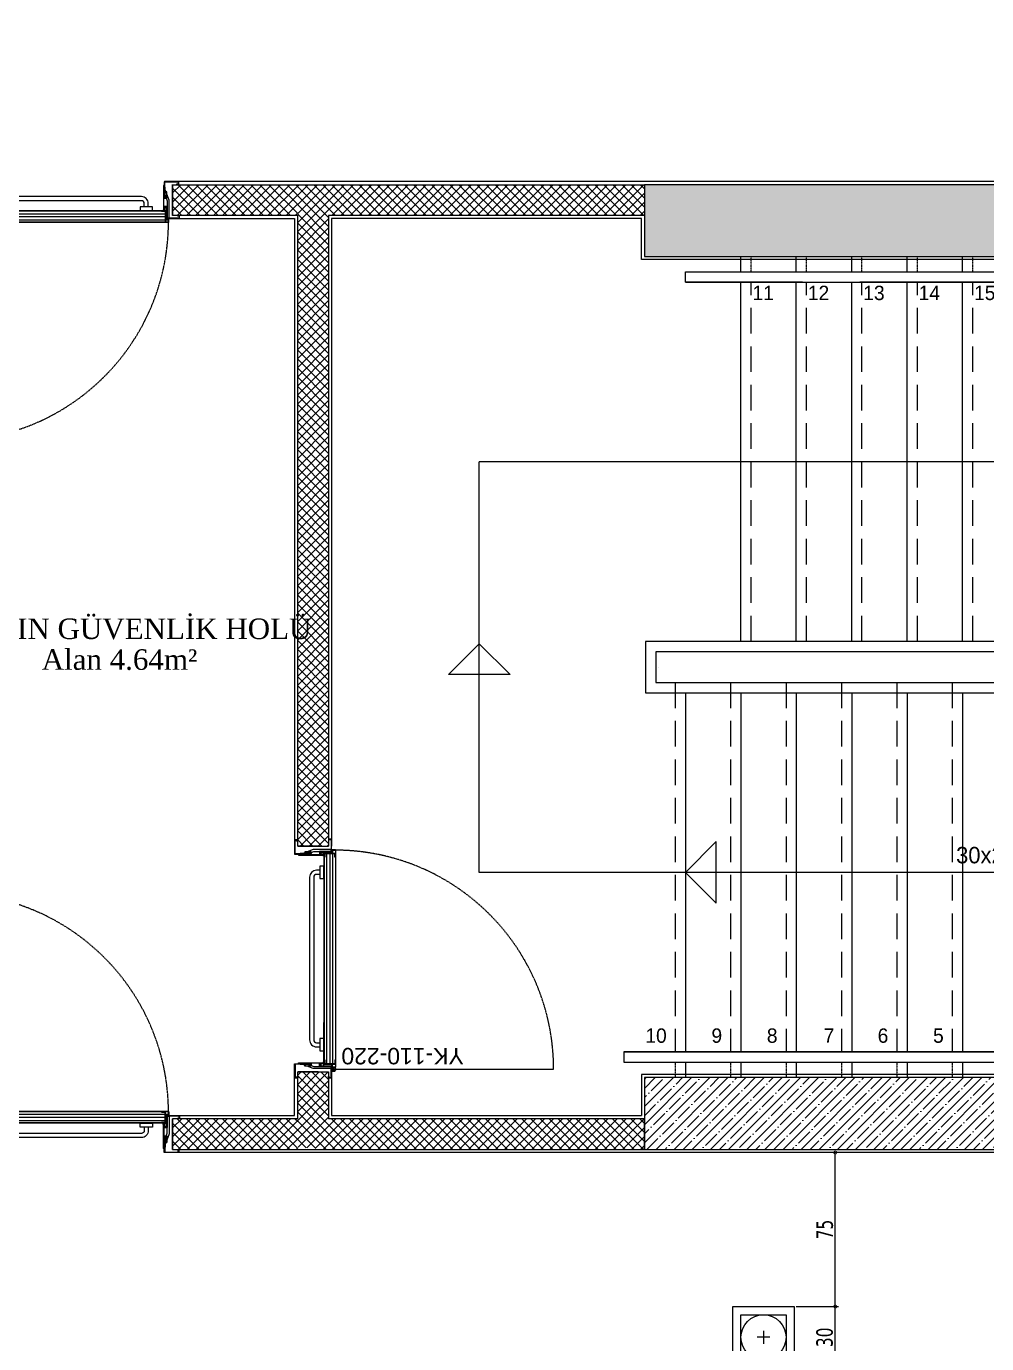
# Model space of a CAD drawing. Header units: millimetres. Extents: x -29311 to -3405, y 28913 to 42880.
# Drawn here: x -7176 to -6708, y 35342 to 35983 of the extents above; entities that cross this region are included whole.
import ezdxf
from ezdxf.enums import TextEntityAlignment as Align

# ---------------------------------------------------------------- set-up
doc = ezdxf.new("R2010")
doc.units = ezdxf.units.MM
doc.linetypes.add('HIDDEN', pattern=[0.375, 0.25, -0.125])
doc.linetypes.add('HIDDEN2', pattern=[0.1875, 0.125, -0.0625])
for name, color, linetype in [('1.2 mm sac', 7, 'Continuous'), ('A-BA', 1, 'Continuous'), ('A-DUVAR', 53, 'Continuous'), ('A-DUVAR-ALCIPAN', 9, 'Continuous'), ('A-DUVAR-TARAMA', 251, 'Continuous'), ('A-KAPI', 214, 'Continuous'), ('A-KAPI-AKSESUAR', 206, 'Continuous'), ('A-KAPI-METAL', 84, 'Continuous'), ('A-KAPI-PROFIL', 206, 'Continuous'), ('A-KORKULUK-KUPESTE', 206, 'Continuous'), ('A-MERDIVEN', 125, 'Continuous'), ('A-MK-SUZGEC', 126, 'Continuous'), ('A-SIVA-IC', 97, 'Continuous'), ('A-YALITIM-ISI', 251, 'BATTING'), ('A-YAZI', 136, 'Continuous'), ('level', 10, 'Continuous'), ('stair', 3, 'Continuous'), ('symbol', 8, 'Continuous'), ('trace_down', 8, 'HIDDEN2'), ('yazı2', 9, 'Continuous')]:
    doc.layers.add(name, color=color, linetype=linetype)
doc.layers.add('tarama-betonarme', color=252, linetype='Continuous', lineweight=13)
doc.layers.add('TES_SU', color=150, linetype='Continuous', lineweight=25)
doc.styles.add('Dimension Text', font='tahoma.ttf', dxfattribs={"width": 0.8})
doc.styles.add('HA_SMART', font='')
doc.styles.get("Standard").update_dxf_attribs({"font": 'arial.ttf'})
doc.styles.add('YAZ', font='times.ttf', dxfattribs={"height": 0.12})
doc.styles.get('HA_SMART').set_extended_font_data('Sakkal Majalla')
doc.linetypes.add('BATTING', pattern='A,0.00254,-2.54,[134,ltypeshp.shx,S=2.54,R=0,X=-2.54,Y=0],-5.08,[134,ltypeshp.shx,S=2.54,R=180,X=2.54,Y=0],-2.54', length=10.16254)
doc.dimstyles.new('AYG-OLCU 1 to 2', dxfattribs={"dimtxt": 4, "dimasz": 3, "dimexe": 1.5, "dimexo": 1, "dimgap": 1, "dimtad": 1, "dimdec": 0, "dimdsep": 46, "dimtxsty": 'Dimension Text', "dimblk": 'DOTSMALL', "dimcen": 0, "dimclrd": 256, "dimclre": 256, "dimclrt": 256, "dimadec": 0, "dimazin": 0, "dimtfac": 1, "dimtdec": 0, "dimtofl": 0, "dimtmove": 1, "dimatfit": 3, "dimfxl": 1, "dimarcsym": 0})
pattern_1 = [(45, (-57572.966, 50245.5134), (-4.4194174, 4.4194174), []), (45, (-57568.547, 50245.5134), (-4.4194174, 4.4194174), [7.8125, -1.5625, 0, -1.5625])]
pattern_2 = [(45, (-57572.9662, 54447.043), (-2.2097087, 2.2097087), []), (135, (-57572.9662, 54447.043), (-2.2097087, -2.2097087), [])]

# ---------------------------------------------------------------- blocks, each defined once
blk = doc.blocks.new('KAPIYANGIN')
at = {"color": 8, "linetype": 'HIDDEN'}
blk.add_lwpolyline([(85085.65, 20208.57), (85192.35, 20208.57, 0.411438), (85086.66, 20315.27, 0.002371), (85085.65, 20315.28)], format="xyb", dxfattribs=at)
for radius in [1, 0.5, 0.4]:
    blk.add_circle((85085.12, 20208.45), radius)
at = {"linetype": 'ByBlock', "ltscale": 12}
blk.add_arc((85080.61, 20211.14), 0.0345, 188.58359, 255.41337, dxfattribs=at)
at = {"layer": '1.2 mm sac', "color": 0}
blk.add_line((85084.38, 20211.1), (85080.6, 20211.1), dxfattribs=at)
at = {"layer": 'A-DUVAR'}
for points in [[(85077.62, 20317.25), (85067.62, 20317.25)], [(85077.62, 20207.25), (85067.62, 20207.25)]]:
    blk.add_lwpolyline(points, dxfattribs=at)
at = {"layer": 'A-DUVAR-ALCIPAN', "linetype": 'ByBlock', "ltscale": 12}
for p, q in [((85081.77, 20211.3), (85081.77, 20313.6)), ((85084.77, 20211.3), (85084.77, 20315.3))]:
    blk.add_line(p, q, dxfattribs=at)
at = {"layer": 'A-KAPI-AKSESUAR', "ltscale": 12}
for points in [[(85078.42, 20305.45), (85076.82, 20305.45, 0.414214), (85073.42, 20302.05), (85073.42, 20222.85, 0.414214), (85076.82, 20219.45), (85078.42, 20219.45)], [(85078.42, 20303.45), (85076.82, 20303.45, 0.414214), (85075.42, 20302.05), (85075.42, 20222.85, 0.414214), (85076.82, 20221.45), (85078.42, 20221.45)]]:
    blk.add_lwpolyline(points, format="xyb", dxfattribs=at)
for points in [[(85080.42, 20301.45), (85080.42, 20307.45), (85078.42, 20307.45), (85078.42, 20301.45)], [(85080.42, 20217.45), (85080.42, 20223.45), (85078.42, 20223.45), (85078.42, 20217.45)]]:
    blk.add_lwpolyline(points, close=True, dxfattribs=at)
at = {"layer": 'A-KAPI-METAL'}
for p, q in [((85080.42, 20313.87), (85080.42, 20215.81)), ((85084.35, 20313.95), (85080.5, 20313.95)), ((85080.57, 20313.8), (85085.97, 20313.8)), ((85080.57, 20313.8), (85080.57, 20311.8)), ((85080.57, 20313.8), (85080.57, 20213.1)), ((85080.77, 20311.8), (85080.57, 20311.8)), ((85080.77, 20313.6), (85085.77, 20313.6)), ((85080.77, 20313.6), (85080.77, 20311.8)), ((85084.22, 20315.37), (85084.22, 20314.01)), ((85084.22, 20314.01), (85084.37, 20314.01)), ((85086.04, 20315.45), (85084.3, 20315.45)), ((85084.37, 20313.99), (85084.37, 20315.3)), ((85085.97, 20315.3), (85084.37, 20315.3)), ((85084.37, 20315.26), (85084.52, 20315.26)), ((85084.52, 20315.26), (85084.52, 20313.89)), ((85084.77, 20315.3), (85085.97, 20315.3)), ((85085.77, 20311.8), (85085.77, 20313.6)), ((85085.97, 20311.8), (85085.77, 20311.8)), ((85085.97, 20315.3), (85085.97, 20209.6)), ((85085.97, 20313.8), (85085.97, 20311.8)), ((85086.12, 20315.37), (85086.12, 20209.53)), ((85080.42, 20211.03), (85080.42, 20231.28)), ((85084.35, 20210.95), (85080.5, 20210.95)), ((85080.57, 20213.1), (85080.77, 20213.1)), ((85080.57, 20211.1), (85080.57, 20213.1)), ((85080.57, 20211.1), (85085.97, 20211.1)), ((85080.77, 20213.1), (85080.77, 20211.3)), ((85080.77, 20211.3), (85085.77, 20211.3)), ((85084.22, 20209.53), (85084.22, 20210.89)), ((85084.22, 20210.89), (85084.37, 20210.89)), ((85086.04, 20209.45), (85084.3, 20209.45)), ((85084.37, 20210.91), (85084.37, 20209.6)), ((85084.37, 20209.65), (85084.52, 20209.65)), ((85085.97, 20209.6), (85084.37, 20209.6)), ((85084.52, 20209.65), (85084.52, 20211.01)), ((85085.97, 20209.6), (85084.77, 20209.6)), ((85085.77, 20213.1), (85085.97, 20213.1)), ((85085.77, 20213.1), (85085.77, 20211.3)), ((85085.97, 20211.1), (85085.97, 20213.1))]:
    blk.add_line(p, q, dxfattribs=at)
for points in [[(85066.12, 20320.15), (85066.12, 20313.35, 0.414214), (85066.22, 20313.25), (85074.22, 20313.25), (85074.22, 20313.45), (85066.37, 20313.45, -0.414214), (85066.32, 20313.5), (85066.32, 20320, -0.414214), (85066.37, 20320.05), (85067.37, 20320.05, -0.414214), (85067.42, 20320), (85067.42, 20319.25), (85067.62, 20319.25), (85067.62, 20320.15, 0.414214), (85067.52, 20320.25), (85066.22, 20320.25, 0.414214)], [(85082.72, 20320.65, 0.414214), (85082.62, 20320.55), (85082.62, 20319.65), (85082.82, 20319.65), (85082.82, 20320.4, -0.414214), (85082.87, 20320.45), (85083.87, 20320.45, -0.414214), (85083.92, 20320.4), (85083.92, 20314.6, -0.414214), (85083.87, 20314.55), (85078.32, 20314.55, 0.414214), (85078.22, 20314.43), (85078.22, 20313.15, 0.414154), (85078.32, 20313.05), (85079.87, 20313.05), (85069.61, 20313.05), (85068.2, 20313.05), (85069.61, 20313.05), (85069.61, 20313.25), (85068.2, 20313.25, 1), (85068.2, 20312.85), (85079.9, 20312.85, 0.938583), (85079.87, 20313.25), (85078.47, 20313.25, -0.414214), (85078.42, 20313.3), (85078.42, 20314.3, -0.414214), (85078.47, 20314.35), (85084.02, 20314.35, 0.414214), (85084.12, 20314.45), (85084.12, 20320.55, 0.414214), (85084.02, 20320.65)], [(85066.12, 20204.35), (85066.12, 20211.15, -0.414214), (85066.22, 20211.25), (85074.22, 20211.25), (85074.22, 20211.05), (85066.37, 20211.05, 0.414214), (85066.32, 20211), (85066.32, 20204.5, 0.414214), (85066.37, 20204.45), (85067.37, 20204.45, 0.414214), (85067.42, 20204.5), (85067.42, 20205.25), (85067.62, 20205.25), (85067.62, 20204.35, -0.414214), (85067.52, 20204.25), (85066.22, 20204.25, -0.414214)], [(85082.72, 20204.25, -0.414214), (85082.62, 20204.35), (85082.62, 20205.25), (85082.82, 20205.25), (85082.82, 20204.5, 0.414214), (85082.87, 20204.45), (85083.87, 20204.45, 0.414214), (85083.92, 20204.5), (85083.92, 20209.9, 0.414214), (85083.87, 20209.95), (85078.42, 20209.95, -0.414214), (85078.32, 20210.08), (85078.32, 20211.35, -0.414154), (85078.42, 20211.45), (85079.87, 20211.45), (85069.61, 20211.45), (85068.2, 20211.45), (85069.61, 20211.45), (85069.61, 20211.25), (85068.2, 20211.25, -1), (85068.2, 20211.65), (85079.9, 20211.65, -0.938583), (85079.87, 20211.25), (85078.57, 20211.25, 0.414214), (85078.52, 20211.2), (85078.52, 20210.21, 0.414214), (85078.57, 20210.15), (85084.02, 20210.15, -0.414214), (85084.12, 20210.05), (85084.12, 20204.35, -0.414214), (85084.02, 20204.25)]]:
    blk.add_lwpolyline(points, format="xyb", close=True, dxfattribs=at)
for centre, radius, start, end in [((85080.5, 20313.87), 0.08, 90, 180), ((85084.3, 20315.37), 0.08, 90, 180), ((85084.33, 20314), 0.0478, 295.17194, 356.10948), ((85084.44, 20313.88), 0.0816, 267.71483, 4.03809), ((85086.04, 20315.37), 0.08, 0, 90), ((85080.5, 20211.03), 0.08, 180, 270), ((85084.3, 20209.53), 0.08, 180, 270), ((85084.33, 20210.91), 0.0478, 3.89052, 64.82806), ((85084.44, 20211.02), 0.0816, 355.96191, 92.28517), ((85086.04, 20209.53), 0.08, 270, 0)]:
    blk.add_arc(centre, radius, start, end, dxfattribs=at)
at = {"layer": 'A-KAPI-PROFIL'}
for points in [[(85068.8, 20313.61), (85068.8, 20313.51), (85070.37, 20313.51), (85071.73, 20314.29), (85074.11, 20314.29), (85074.11, 20313.59), (85074.21, 20313.59), (85074.21, 20314.39), (85071.71, 20314.39), (85070.35, 20313.61), (85068.8, 20313.61)], [(85068.8, 20210.9), (85068.8, 20211), (85070.37, 20211), (85071.73, 20210.21), (85074.11, 20210.21), (85074.11, 20210.91), (85074.21, 20210.91), (85074.21, 20210.11), (85071.71, 20210.11), (85070.35, 20210.9), (85068.8, 20210.9)]]:
    blk.add_lwpolyline(points, dxfattribs=at)
for points in [[(85075.22, 20315.61), (85072.17, 20314.51), (85071.11, 20314.51), (85071.11, 20313.51), (85072.34, 20313.51), (85075.56, 20314.66), (85083.92, 20314.66), (85083.92, 20315.61)], [(85075.22, 20208.9), (85072.17, 20210), (85071.11, 20210), (85071.11, 20211), (85072.34, 20211), (85075.56, 20209.84), (85083.92, 20209.84), (85083.92, 20208.9)]]:
    blk.add_lwpolyline(points, close=True, dxfattribs=at)
at = {"layer": 'A-KAPI-PROFIL', "color": 8}
for points in [[(85079.05, 20314.33, 0.414214), (85078.85, 20314.13), (85078.85, 20313.48, 0.414214), (85079.05, 20313.28), (85080.07, 20313.28), (85080.07, 20312.82), (85079.93, 20312.82, 1), (85079.93, 20312.62), (85080.22, 20312.62, 0.414214), (85080.32, 20312.72), (85080.32, 20313.85), (85080.32, 20314.13, 0.414214), (85080.12, 20314.33)], [(85079.05, 20211.23, 0.414214), (85078.85, 20211.03), (85078.85, 20210.38, 0.414214), (85079.05, 20210.18), (85080.12, 20210.18, 0.414214), (85080.32, 20210.38), (85080.32, 20211.78, 0.414214), (85080.22, 20211.88), (85079.93, 20211.88, 1), (85079.93, 20211.68), (85080.07, 20211.68), (85080.07, 20211.23)]]:
    blk.add_lwpolyline(points, format="xyb", close=True, dxfattribs=at)
at = {"layer": 'A-YALITIM-ISI', "linetype": 'BATTING', "ltscale": 0.001}
blk.add_line((85083.27, 20313.6), (85083.27, 20211.3), dxfattribs=at)
at = {"layer": 'DEFPOINTS', "linetype": 'ByBlock', "ltscale": 12}
for p, q in [((85067.62, 20317.25), (85082.62, 20317.25)), ((85067.62, 20207.25), (85082.62, 20207.25))]:
    blk.add_line(p, q, dxfattribs=at)
at = {"layer": 'level', "insert": (85088.92, 20210.94), "char_height": 8, "width": 57.5362, "attachment_point": 3, "rotation": 180}
blk.add_mtext('YK-110-220', dxfattribs=at)
blk = doc.blocks.new('YANGIN KAPISII')
at = {"color": 8, "linetype": 'HIDDEN'}
blk.add_lwpolyline([(84749.46, 15361.45), (84749.46, 15468.15, -0.411438), (84856.16, 15362.46, -0.002371), (84856.17, 15361.45)], format="xyb", dxfattribs=at)
for radius in [1, 0.5, 0.4]:
    blk.add_circle((84749.34, 15360.92), radius)
at = {"linetype": 'ByBlock', "ltscale": 12}
blk.add_arc((84752.03, 15356.41), 0.0345, 194.58663, 261.41641, dxfattribs=at)
at = {"layer": '1.2 mm sac', "color": 0}
blk.add_line((84751.99, 15360.18), (84751.99, 15356.4), dxfattribs=at)
at = {"layer": 'A-DUVAR'}
for points in [[(84748.14, 15353.42), (84748.14, 15343.42)], [(84858.14, 15353.42), (84858.14, 15343.42)]]:
    blk.add_lwpolyline(points, dxfattribs=at)
at = {"layer": 'A-DUVAR-ALCIPAN', "linetype": 'ByBlock', "ltscale": 12}
for p, q in [((84752.19, 15360.57), (84856.19, 15360.57)), ((84752.19, 15357.57), (84854.49, 15357.57))]:
    blk.add_line(p, q, dxfattribs=at)
at = {"layer": 'A-KAPI-AKSESUAR', "ltscale": 12}
for points in [[(84758.34, 15356.22), (84764.34, 15356.22), (84764.34, 15354.22), (84758.34, 15354.22)], [(84842.34, 15356.22), (84848.34, 15356.22), (84848.34, 15354.22), (84842.34, 15354.22)]]:
    blk.add_lwpolyline(points, close=True, dxfattribs=at)
for points in [[(84846.34, 15354.22), (84846.34, 15352.62, -0.414214), (84842.94, 15349.22), (84763.74, 15349.22, -0.414214), (84760.34, 15352.62), (84760.34, 15354.22)], [(84844.34, 15354.22), (84844.34, 15352.62, -0.414214), (84842.94, 15351.22), (84763.74, 15351.22, -0.414214), (84762.34, 15352.62), (84762.34, 15354.22)]]:
    blk.add_lwpolyline(points, format="xyb", dxfattribs=at)
at = {"layer": 'A-KAPI-METAL'}
for p, q in [((84750.34, 15361.84), (84750.34, 15360.1)), ((84856.26, 15361.92), (84750.42, 15361.92)), ((84750.42, 15360.02), (84751.78, 15360.02)), ((84856.19, 15361.77), (84750.49, 15361.77)), ((84750.49, 15361.77), (84750.49, 15360.57)), ((84750.49, 15361.77), (84750.49, 15360.17)), ((84751.8, 15360.17), (84750.49, 15360.17)), ((84750.54, 15360.17), (84750.54, 15360.32)), ((84750.54, 15360.32), (84751.91, 15360.32)), ((84751.78, 15360.02), (84751.78, 15360.17)), ((84751.84, 15360.15), (84751.84, 15356.3)), ((84751.92, 15356.22), (84772.17, 15356.22)), ((84751.99, 15356.37), (84751.99, 15361.77)), ((84751.99, 15361.77), (84753.99, 15361.77)), ((84751.99, 15356.37), (84753.99, 15356.37)), ((84752.19, 15356.57), (84752.19, 15361.57)), ((84753.99, 15361.57), (84752.19, 15361.57)), ((84753.99, 15356.57), (84752.19, 15356.57)), ((84753.99, 15361.57), (84753.99, 15361.77)), ((84753.99, 15356.37), (84753.99, 15356.57)), ((84854.69, 15356.37), (84753.99, 15356.37)), ((84854.76, 15356.22), (84756.71, 15356.22)), ((84854.69, 15361.77), (84852.69, 15361.77)), ((84852.69, 15361.77), (84852.69, 15361.57)), ((84852.69, 15361.57), (84854.49, 15361.57)), ((84854.49, 15356.57), (84852.69, 15356.57)), ((84852.69, 15356.57), (84852.69, 15356.37)), ((84854.69, 15356.37), (84852.69, 15356.37)), ((84854.49, 15356.57), (84854.49, 15361.57)), ((84854.69, 15356.37), (84854.69, 15361.77)), ((84856.15, 15360.32), (84854.78, 15360.32)), ((84854.84, 15360.15), (84854.84, 15356.3)), ((84854.88, 15360.17), (84856.19, 15360.17)), ((84854.9, 15360.02), (84854.9, 15360.17)), ((84856.26, 15360.02), (84854.9, 15360.02)), ((84856.15, 15360.17), (84856.15, 15360.32)), ((84856.19, 15360.57), (84856.19, 15361.77)), ((84856.19, 15361.77), (84856.19, 15360.17)), ((84856.34, 15361.84), (84856.34, 15360.1))]:
    blk.add_line(p, q, dxfattribs=at)
for points in [[(84745.14, 15358.52, 0.414214), (84745.24, 15358.42), (84746.14, 15358.42), (84746.14, 15358.62), (84745.39, 15358.62, -0.414214), (84745.34, 15358.67), (84745.34, 15359.67, -0.414214), (84745.39, 15359.72), (84750.79, 15359.72, -0.414214), (84750.84, 15359.67), (84750.84, 15354.22, 0.414214), (84750.97, 15354.12), (84752.24, 15354.12, 0.414154), (84752.34, 15354.22), (84752.34, 15355.67), (84752.34, 15345.41), (84752.34, 15344), (84752.34, 15345.41), (84752.14, 15345.41), (84752.14, 15344, 1), (84752.54, 15344), (84752.54, 15355.7, 0.938583), (84752.14, 15355.67), (84752.14, 15354.37, -0.414214), (84752.09, 15354.32), (84751.1, 15354.32, -0.414214), (84751.04, 15354.37), (84751.04, 15359.82, 0.414214), (84750.94, 15359.92), (84745.24, 15359.92, 0.414214), (84745.14, 15359.82)], [(84861.54, 15358.52, -0.414214), (84861.44, 15358.42), (84860.54, 15358.42), (84860.54, 15358.62), (84861.29, 15358.62, 0.414214), (84861.34, 15358.67), (84861.34, 15359.67, 0.414214), (84861.29, 15359.72), (84855.49, 15359.72, 0.414214), (84855.44, 15359.67), (84855.44, 15354.12, -0.414214), (84855.32, 15354.02), (84854.04, 15354.02, -0.414154), (84853.94, 15354.12), (84853.94, 15355.67), (84853.94, 15345.41), (84853.94, 15344), (84853.94, 15345.41), (84854.14, 15345.41), (84854.14, 15344, -1), (84853.74, 15344), (84853.74, 15355.7, -0.938583), (84854.14, 15355.67), (84854.14, 15354.27, 0.414214), (84854.19, 15354.22), (84855.19, 15354.22, 0.414214), (84855.24, 15354.27), (84855.24, 15359.82, -0.414214), (84855.34, 15359.92), (84861.44, 15359.92, -0.414214), (84861.54, 15359.82)], [(84745.24, 15341.92), (84752.04, 15341.92, 0.414214), (84752.14, 15342.02), (84752.14, 15350.01), (84751.94, 15350.01), (84751.94, 15342.17, -0.414214), (84751.89, 15342.12), (84745.39, 15342.12, -0.414214), (84745.34, 15342.17), (84745.34, 15343.17, -0.414214), (84745.39, 15343.22), (84746.14, 15343.22), (84746.14, 15343.42), (84745.24, 15343.42, 0.414214), (84745.14, 15343.32), (84745.14, 15342.02, 0.414214)], [(84861.04, 15341.92), (84854.24, 15341.92, -0.414214), (84854.14, 15342.02), (84854.14, 15350.01), (84854.34, 15350.01), (84854.34, 15342.17, 0.414214), (84854.39, 15342.12), (84860.89, 15342.12, 0.414214), (84860.94, 15342.17), (84860.94, 15343.17, 0.414214), (84860.89, 15343.22), (84860.14, 15343.22), (84860.14, 15343.42), (84861.04, 15343.42, -0.414214), (84861.14, 15343.32), (84861.14, 15342.02, -0.414214)]]:
    blk.add_lwpolyline(points, format="xyb", close=True, dxfattribs=at)
for centre, radius, start, end in [((84750.42, 15361.84), 0.08, 90, 180), ((84750.42, 15360.1), 0.08, 180, 270), ((84751.8, 15360.13), 0.0478, 25.17194, 86.10948), ((84751.92, 15356.3), 0.08, 180, 270), ((84751.91, 15360.24), 0.0816, 357.71483, 94.03809), ((84854.77, 15360.24), 0.0816, 85.96191, 182.28517), ((84854.76, 15356.3), 0.08, 270, 0), ((84854.89, 15360.13), 0.0478, 93.89052, 154.82806), ((84856.26, 15361.84), 0.08, 0, 90), ((84856.26, 15360.1), 0.08, 270, 0)]:
    blk.add_arc(centre, radius, start, end, dxfattribs=at)
at = {"layer": 'A-KAPI-PROFIL'}
for points in [[(84749.79, 15351.02), (84750.89, 15347.97), (84750.89, 15346.91), (84751.89, 15346.91), (84751.89, 15348.14), (84750.73, 15351.36), (84750.73, 15359.72), (84749.79, 15359.72)], [(84856.5, 15351.02), (84855.4, 15347.97), (84855.4, 15346.91), (84854.4, 15346.91), (84854.4, 15348.14), (84855.56, 15351.36), (84855.56, 15359.72), (84856.5, 15359.72)]]:
    blk.add_lwpolyline(points, close=True, dxfattribs=at)
at = {"layer": 'A-KAPI-PROFIL', "color": 8}
for points in [[(84752.12, 15354.85, -0.414214), (84751.92, 15354.65), (84751.27, 15354.65, -0.414214), (84751.07, 15354.85), (84751.07, 15355.92, -0.414214), (84751.27, 15356.12), (84752.67, 15356.12, -0.414214), (84752.77, 15356.02), (84752.77, 15355.72, -1), (84752.57, 15355.72), (84752.57, 15355.87), (84752.12, 15355.87)], [(84855.22, 15354.85, -0.414214), (84855.02, 15354.65), (84854.37, 15354.65, -0.414214), (84854.17, 15354.85), (84854.17, 15355.87), (84853.72, 15355.87), (84853.72, 15355.72, -1), (84853.52, 15355.72), (84853.52, 15356.02, -0.414214), (84853.62, 15356.12), (84854.74, 15356.12), (84855.02, 15356.12, -0.414214), (84855.22, 15355.92)]]:
    blk.add_lwpolyline(points, format="xyb", close=True, dxfattribs=at)
at = {"layer": 'A-KAPI-PROFIL'}
for points in [[(84751.79, 15344.6), (84751.89, 15344.6), (84751.89, 15346.17), (84751.11, 15347.53), (84751.11, 15349.91), (84751.81, 15349.91), (84751.81, 15350.01), (84751.01, 15350.01), (84751.01, 15347.51), (84751.79, 15346.15), (84751.79, 15344.6)], [(84854.5, 15344.6), (84854.4, 15344.6), (84854.4, 15346.17), (84855.18, 15347.53), (84855.18, 15349.91), (84854.48, 15349.91), (84854.48, 15350.01), (84855.28, 15350.01), (84855.28, 15347.51), (84854.5, 15346.15), (84854.5, 15344.6)]]:
    blk.add_lwpolyline(points, dxfattribs=at)
at = {"layer": 'A-YALITIM-ISI', "linetype": 'BATTING', "ltscale": 0.001}
blk.add_line((84854.49, 15359.07), (84752.19, 15359.07), dxfattribs=at)
at = {"layer": 'DEFPOINTS', "linetype": 'ByBlock', "ltscale": 12}
for p, q in [((84748.14, 15343.42), (84748.14, 15358.42)), ((84858.14, 15343.42), (84858.14, 15358.42))]:
    blk.add_line(p, q, dxfattribs=at)
at = {"layer": 'level', "insert": (84751.83, 15364.72), "char_height": 8, "width": 13.9869, "attachment_point": 9, "rotation": 270}
blk.add_mtext('YK-110-220', dxfattribs=at)
blk = doc.blocks.new('oking')
at = {"layer": 'symbol'}
for p, q in [((99299.11, 28222.37), (99299.11, 28192.37)), ((99299.11, 28222.37), (99314.11, 28207.37)), ((99314.11, 28207.37), (99299.11, 28192.37))]:
    blk.add_line(p, q, dxfattribs=at)
blk = doc.blocks.new('3r3')
at = {"layer": 'A-KORKULUK-KUPESTE'}
for p, q in [((1081, 223.75), (1081, 228.75)), ((1138, 223.75), (1081, 223.75)), ((1381, 223.75), (1166, 223.75)), ((1051, -151.25), (1051, -156.25)), ((1351, -151.25), (1051, -151.25))]:
    blk.add_line(p, q, dxfattribs=at)
for points in [[(1081, 228.75), (1381, 228.75)], [(1081, 223.75), (1381, 223.75)], [(1051, -151.25), (1351, -151.25)], [(1051, -156.25), (1351, -156.25)]]:
    blk.add_lwpolyline(points, dxfattribs=at)
for points in [[(1061.5, 23.75), (1370.5, 23.75), (1370.5, 48.75), (1061.5, 48.75)], [(1066.5, 28.75), (1365.5, 28.75), (1365.5, 43.75), (1066.5, 43.75)]]:
    blk.add_lwpolyline(points, close=True, dxfattribs=at)
at = {"layer": 'A-MERDIVEN'}
for p, q in [((1108, 228.75), (1108, 236.25)), ((1135, 228.75), (1135, 236.25)), ((1162, 228.75), (1162, 236.25)), ((1108, 48.75), (1108, 223.75)), ((1135, 48.75), (1135, 223.75)), ((1162, 48.75), (1162, 223.75)), ((1189, 48.75), (1189, 223.75)), ((1216, 48.75), (1216, 223.75)), ((1081, 23.75), (1081, -151.25)), ((1108, 23.75), (1108, -151.25)), ((1135, 23.75), (1135, -151.25)), ((1162, 23.75), (1162, -151.25)), ((1189, 23.75), (1189, -151.25)), ((1216, 23.75), (1216, -151.25)), ((1081, -156.25), (1081, -163.75)), ((1108, -156.25), (1108, -163.75)), ((1135, -156.25), (1135, -163.75)), ((1162, -156.25), (1162, -163.75)), ((1189, -156.25), (1189, -163.75)), ((1216, -156.25), (1216, -163.75))]:
    blk.add_line(p, q, dxfattribs=at)
at = {"layer": 'stair'}
blk.add_line((1068, 36.25), (1068, 36.25), dxfattribs=at)
at = {"layer": 'symbol'}
for p, q in [((980.5, -63.75), (980.5, 136.25)), ((1451.19, 136.25), (980.5, 136.25)), ((1451.19, -63.75), (980.5, -63.75))]:
    blk.add_line(p, q, dxfattribs=at)
at = {"layer": 'trace_down'}
for p, q in [((1113, 228.75), (1113, 236.25)), ((1113, 228.75), (1113, 236.25)), ((1140, 228.75), (1140, 236.25)), ((1167, 228.75), (1167, 236.25)), ((1194, 228.75), (1194, 236.25)), ((1221, 228.75), (1221, 236.25)), ((1076, -156.25), (1076, -163.75)), ((1103, -156.25), (1103, -163.75)), ((1130, -156.25), (1130, -163.75)), ((1157, -156.25), (1157, -163.75)), ((1184, -156.25), (1184, -163.75)), ((1211, -156.25), (1211, -163.75))]:
    blk.add_line(p, q, dxfattribs=at)
at = {"layer": 'trace_down', "ltscale": 100}
for p, q in [((1189, 228.75), (1189, 236.25)), ((1216, 228.75), (1216, 236.25)), ((1113, 48.75), (1113, 223.75)), ((1140, 48.75), (1140, 223.75)), ((1167, 48.75), (1167, 223.75)), ((1194, 48.75), (1194, 223.75)), ((1221, 48.75), (1221, 223.75)), ((1076, 28.75), (1076, -151.25)), ((1103, 28.75), (1103, -151.25)), ((1130, 28.75), (1130, -151.25)), ((1157, 28.75), (1157, -151.25)), ((1184, 28.75), (1184, -151.25)), ((1211, 28.75), (1211, -151.25))]:
    blk.add_line(p, q, dxfattribs=at)
at = {"layer": 'symbol', "xscale": -1, "rotation": 270}
blk.add_blockref('oking', (-27226.87, -99266.51), dxfattribs=at)
at = {"layer": 'symbol', "rotation": 180}
blk.add_blockref('oking', (100395.11, 28143.62), dxfattribs=at)
at = {"layer": 'yazı2', "attachment_point": 3, "style": 'HA_SMART'}
for s, insert, char_height, width in [('11', (1124.03, 222.03), 7, 10.5859), ('12', (1151.03, 222.03), 7, 10.5859), ('13', (1178.03, 222.03), 7, 10.5859), ('14', (1205.03, 222.03), 7, 10.5859), ('15', (1232.03, 222.03), 7, 10.5859), ('30x27x16.6', (1268.18, -51.35), 8, 63.7114), ('10', (1071.84, -139.77), 7, 10.5859), ('9', (1098.84, -139.77), 7, 10.5859), ('8', (1125.84, -139.77), 7, 10.5859), ('7', (1153.51, -139.77), 7, 10.5859), ('6', (1179.84, -139.77), 7, 10.5859), ('5', (1206.84, -139.77), 7, 10.5859)]:
    blk.add_mtext(s, dxfattribs=dict(at, insert=insert, char_height=char_height, width=width))
blk = doc.blocks.new('süzgeç')
at = {"layer": 'A-MK-SUZGEC'}
for points in [[(85730.95, 14926.1), (85760.95, 14926.1), (85760.95, 14896.1), (85730.95, 14896.1)], [(85734.95, 14922.1), (85756.95, 14922.1), (85756.95, 14900.1), (85734.95, 14900.1)]]:
    blk.add_lwpolyline(points, close=True, dxfattribs=at)
for points in [[(85745.95, 14914.21), (85745.95, 14907.99)], [(85749.06, 14911.1), (85742.84, 14911.1)]]:
    blk.add_lwpolyline(points, dxfattribs=at)
blk.add_circle((85745.95, 14911.1), 11, dxfattribs=at)
blk = doc.blocks.new('_DotSmall')
at = {"color": 0, "linetype": 'ByBlock', "const_width": 0.5}
blk.add_lwpolyline([(-0.0625, 0, 1), (0.0625, 0, 1)], format="xyb", close=True, dxfattribs=at)
blk = doc.blocks.new('*D169')
at = {"layer": 'DEFPOINTS', "color": 0, "transparency": 16777216}
for p in [(-6801.41, 35359.76), (-6781.43, 35359.76), (-6801.41, 35329.76)]:
    blk.add_point(p, dxfattribs=at)
at = {"layer": 'TES_SU', "lineweight": -2, "transparency": 16777216}
for p, q in [((-6800.41, 35359.76), (-6779.93, 35359.76)), ((-6781.43, 35329.76), (-6781.43, 35359.76)), ((-6800.41, 35329.76), (-6779.93, 35329.76))]:
    blk.add_line(p, q, dxfattribs=at)
at = {"layer": 'TES_SU', "lineweight": -2, "transparency": 16777216, "xscale": 3, "yscale": 3, "zscale": 3}
for p, rotation in [((-6781.43, 35359.76), 90), ((-6781.43, 35329.76), 270)]:
    blk.add_blockref('_DotSmall', p, dxfattribs=dict(at, rotation=rotation))
at = {"layer": 'TES_SU', "transparency": 16777216, "insert": (-6786.6, 35344.76), "char_height": 8, "attachment_point": 5, "rotation": 90, "style": 'Dimension Text'}
blk.add_mtext('30', dxfattribs=at)
blk = doc.blocks.new('*D171')
at = {"layer": 'DEFPOINTS', "color": 0, "transparency": 16777216}
for p in [(-6781.43, 35434.76), (-6781.41, 35434.76), (-6801.41, 35359.76)]:
    blk.add_point(p, dxfattribs=at)
at = {"layer": 'TES_SU', "lineweight": -2, "transparency": 16777216}
for p, q in [((-6781.43, 35434.76), (-6782.93, 35434.76)), ((-6781.43, 35359.76), (-6781.43, 35434.76)), ((-6800.41, 35359.76), (-6779.93, 35359.76))]:
    blk.add_line(p, q, dxfattribs=at)
at = {"layer": 'TES_SU', "lineweight": -2, "transparency": 16777216, "xscale": 3, "yscale": 3, "zscale": 3}
for p, rotation in [((-6781.43, 35434.76), 90), ((-6781.43, 35359.76), 270)]:
    blk.add_blockref('_DotSmall', p, dxfattribs=dict(at, rotation=rotation))
at = {"layer": 'TES_SU', "transparency": 16777216, "insert": (-6786.51, 35397.26), "char_height": 8, "attachment_point": 5, "rotation": 90, "style": 'Dimension Text'}
blk.add_mtext('75', dxfattribs=at)

msp = doc.modelspace()

# ---------------------------------------------------------------- hatches: boundary and pattern name
at = {"layer": 'A-DUVAR-TARAMA'}
h = msp.add_hatch(dxfattribs=at)
h.set_pattern_fill('ANSI37', color=256, scale=25, style=0)
h.set_pattern_definition([(315, (-57572.9662, 16895.487), (-2.2097087, -2.2097087), []), (225, (-57572.9662, 16895.487), (-2.2097087, 2.2097087), [])])
h.paths.add_polyline_path([(-7224.41, 35906.26), (-7214.41, 35906.26), (-7214.41, 35891.26), (-7224.41, 35891.26)])
h.paths.add_polyline_path([(-7104.41, 35906.26), (-7043.41, 35906.26), (-7043.41, 35891.26), (-7104.41, 35891.26)])
h = msp.add_hatch(dxfattribs=at)
h.set_pattern_fill('ANSI37', color=256, scale=25, style=0)
h.set_pattern_definition(pattern_2)
h.paths.add_polyline_path([(-7028.41, 35906.26), (-7028.41, 35891.26), (-6874.41, 35891.26), (-6874.41, 35906.26)])
h.paths.add_polyline_path([(-7043.41, 35584.07), (-7028.41, 35584.07), (-7028.41, 35891.26), (-7028.41, 35906.26), (-7043.41, 35906.26)])
h.paths.add_polyline_path([(-7028.41, 35474.07), (-7043.41, 35474.07), (-7043.41, 35437.36), (-7028.41, 35436.26)])
h = msp.add_hatch(dxfattribs=at)
h.set_pattern_fill('ANSI37', color=256, scale=25, style=0)
h.set_pattern_definition(pattern_2)
h.paths.add_polyline_path([(-7224.41, 35436.26), (-7214.41, 35436.26), (-7214.41, 35451.26), (-7224.41, 35451.26)])
h.paths.add_polyline_path([(-7104.41, 35436.26), (-7043.41, 35436.26), (-7043.41, 35451.26), (-7104.41, 35451.26)])
h = msp.add_hatch(dxfattribs=at)
h.set_pattern_fill('ANSI37', color=256, scale=25, style=0)
h.set_pattern_definition(pattern_2)
h.paths.add_polyline_path([(-7028.41, 35436.26), (-6874.41, 35436.26), (-6874.41, 35451.26), (-7028.41, 35451.26)])
at = {"layer": 'tarama-betonarme'}
h = msp.add_hatch(dxfattribs=at)
h.set_pattern_fill('ANSI35', color=256, scale=25, style=0)
h.set_pattern_definition(pattern_1)
h.paths.add_polyline_path([(-6874.41, 35871.26), (-6570.41, 35871.26), (-6570.41, 35906.26), (-6874.41, 35906.26)])
h.paths.add_polyline_path([(-6384.41, 35436.26), (-6349.41, 35436.26), (-6349.41, 35906.26), (-6384.41, 35906.26)])
h.paths.add_polyline_path([(-5962.14, 35951.26), (-5882.14, 35951.26), (-5882.14, 35871.26), (-5962.14, 35871.26)])
h.paths.add_polyline_path([(-5962.14, 35516.26), (-5882.14, 35516.26), (-5882.14, 35436.26), (-5962.14, 35436.26)])
h.paths.add_polyline_path([(-6677.64, 36766.65), (-6597.64, 36766.65), (-6597.64, 36686.65), (-6677.64, 36686.65)])
h = msp.add_hatch(dxfattribs=at)
h.set_pattern_fill('ANSI35', color=256, scale=25, style=0)
h.set_pattern_definition(pattern_1)
h.paths.add_polyline_path([(-6564.03, 35436.26), (-6564.03, 35471.26), (-6874.41, 35471.26), (-6874.41, 35436.26)])

# ---------------------------------------------------------------- linework, layer by layer
at = {"layer": 'A-BA'}
msp.add_lwpolyline([(-6874.41, 35871.26), (-6570.41, 35871.26), (-6570.41, 35906.26), (-6874.41, 35906.26)], close=True, dxfattribs=at)
msp.add_lwpolyline([(-6564.03, 35436.26), (-6564.03, 35471.26), (-6874.41, 35471.26), (-6874.41, 35436.26), (-6564.03, 35436.26)], dxfattribs=at)
at = {"layer": 'A-DUVAR'}
for p, q in [((-7104.41, 35906.26), (-7043.41, 35906.26)), ((-7104.41, 35891.26), (-7104.41, 35906.26)), ((-7043.41, 35891.26), (-7104.41, 35891.26)), ((-7043.41, 35451.26), (-7104.41, 35451.26)), ((-7104.41, 35451.26), (-7104.41, 35436.26)), ((-6874.41, 35451.26), (-7028.41, 35451.26)), ((-6874.41, 35436.26), (-6874.41, 35451.26)), ((-7104.41, 35436.26), (-6874.41, 35436.26))]:
    msp.add_line(p, q, dxfattribs=at)
for points in [[(-7104.41, 35906.26), (-7104.41, 35891.26)], [(-7043.41, 35906.26), (-6874.41, 35906.26), (-6874.41, 35891.26), (-7028.41, 35891.26), (-7028.41, 35584.07)], [(-7043.41, 35584.07), (-7043.41, 35886.26), (-7043.41, 35886.26), (-7043.41, 35891.26)], [(-7043.41, 35584.07), (-7028.41, 35584.07)], [(-7043.41, 35451.26), (-7043.41, 35456.26), (-7043.41, 35456.26), (-7043.41, 35474.07)], [(-7043.41, 35474.07), (-7028.41, 35474.07)], [(-7028.41, 35474.07), (-7028.41, 35451.26), (-7028.41, 35451.26)], [(-7104.41, 35451.26), (-7104.41, 35436.26)], [(-6874.41, 35451.26), (-6874.41, 35436.26)]]:
    msp.add_lwpolyline(points, dxfattribs=at)
at = {"layer": 'A-SIVA-IC'}
for points in [[(-6605.39, 35907.76), (-7104.41, 35907.76)], [(-6596.14, 35907.76), (-6347.91, 35907.76), (-6347.91, 35434.76), (-7101.41, 35434.76)], [(-7104.41, 35889.76), (-7044.91, 35889.76), (-7044.91, 35584.07)], [(-6568.91, 35884.76), (-6568.91, 35869.76), (-6875.91, 35869.76), (-6875.91, 35889.76), (-7026.91, 35889.76), (-7026.91, 35584.07)], [(-6385.91, 35884.77), (-6385.91, 35520.9), (-6491.14, 35457.76), (-6562.53, 35457.76), (-6562.53, 35472.76), (-6875.91, 35472.76), (-6875.91, 35452.76)], [(-7104.41, 35452.76), (-7044.91, 35452.76), (-7044.91, 35474.07)], [(-7026.91, 35474.07), (-7026.91, 35452.76), (-6875.91, 35452.76)]]:
    msp.add_lwpolyline(points, dxfattribs=at)

# ---------------------------------------------------------------- block references
at = {"layer": 'A-KAPI', "rotation": 270}
msp.add_blockref('KAPIYANGIN', (-27421.66, 120973.89), dxfattribs=at)
at = {"layer": 'A-KAPI'}
for name, p in [('KAPIYANGIN', (-92111.04, 15266.81)), ('YANGIN KAPISII', (-91962.55, 20092.84))]:
    msp.add_blockref(name, p, dxfattribs=at)
at = {"layer": 'A-MERDIVEN'}
msp.add_blockref('3r3', (-7935.41, 35635.01), dxfattribs=at)
at = {"layer": 'A-MK-SUZGEC'}
msp.add_blockref('süzgeç', (-92562.36, 20433.67), dxfattribs=at)

# ---------------------------------------------------------------- texts
at = {"layer": 'A-YAZI', "style": 'YAZ'}
for s, p in [('YANGIN GÜVENLİK HOLÜ', (-7130.26, 35684.93)), ('Alan 4.64m²', (-7130.26, 35669.93))]:
    msp.add_text(s, height=10, dxfattribs=at).set_placement(p, align=Align.CENTER)

# ---------------------------------------------------------------- dimensions: what is measured, and where the dimension line sits
at = {"layer": 'TES_SU'}
for base, p1, p2, picture, middle in [((-6781.43, 35434.76), (-6801.41, 35359.76), (-6781.41, 35434.76), '*D171', (-6786.51, 35397.26)), ((-6781.43, 35359.76), (-6801.41, 35329.76), (-6801.41, 35359.76), '*D169', (-6786.6, 35344.76))]:
    dim = msp.add_linear_dim(base=base, p1=p1, p2=p2, angle=90, dimstyle='AYG-OLCU 1 to 2', override={"dimtxt": 8, "dimfxl": 30, "dimfxlon": 1}, dxfattribs=at)
    dim.commit()
    dim.dimension.update_dxf_attribs({"geometry": picture, "text_midpoint": middle})

doc.saveas('drawing.dxf')
